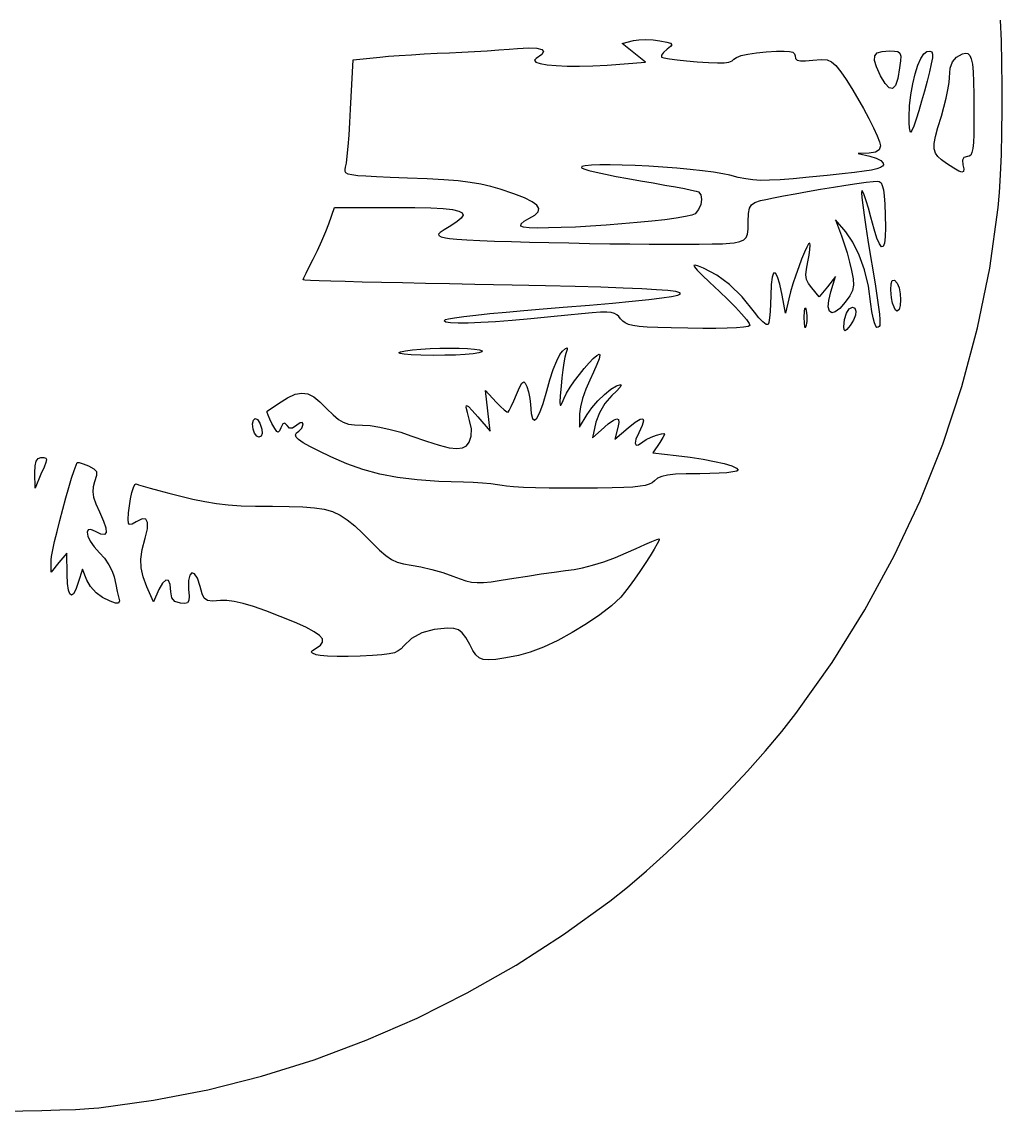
# Model space of a CAD drawing. Header units: millimetres. Extents: x -21.1 to 21.2, y -21.1 to 21.1.
# Drawn here: x 0.75 to 21.16, y -21.06 to 1.62 of the extents above; entities that cross this region are included whole.
import ezdxf

# ---------------------------------------------------------------- set-up
doc = ezdxf.new("R2010")
doc.units = ezdxf.units.MM
doc.layers.add('По умолчанию', color=7, linetype='Continuous', lineweight=30)

msp = doc.modelspace()

# ---------------------------------------------------------------- linework, layer by layer
at = {"layer": 'По умолчанию', "color": 18, "lineweight": 30, "true_color": 0x000000}
for points in [[(2.353, -20.993), (3.491, -20.837), (4.62, -20.617), (5.736, -20.335), (6.836, -19.992), (7.919, -19.587), (8.983, -19.124), (10.024, -18.602), (11.041, -18.022), (12.03, -17.386), (12.991, -16.693), (12.991, -16.693), (13.358, -16.401), (13.755, -16.06), (14.174, -15.681), (14.603, -15.274), (15.033, -14.849), (15.455, -14.414), (15.859, -13.981), (16.236, -13.559), (16.575, -13.156), (16.866, -12.785), (16.866, -12.785), (17.619, -11.719), (18.303, -10.623), (18.915, -9.5), (19.457, -8.35), (19.927, -7.174), (20.325, -5.974), (20.65, -4.751), (20.902, -3.507), (21.081, -2.244), (21.081, -2.244), (21.108, -1.934), (21.13, -1.562), (21.146, -1.139), (21.157, -0.682), (21.162, -0.202), (21.162, 0.285), (21.156, 0.766), (21.145, 1.228), (21.128, 1.655)], [(0.35, -21.064), (0.766, -21.059), (1.166, -21.05), (1.536, -21.039), (1.866, -21.026), (2.142, -21.011), (2.353, -20.993)]]:
    msp.add_lwpolyline(points, dxfattribs=at)
at = {"layer": 'По умолчанию', "color": 18, "lineweight": 30, "true_color": 0x000000, "extrusion": (0, 0, -1)}
for points in [[(-11.139, -2.633), (-11.146, -2.586), (-11.206, -2.527), (-11.306, -2.47), (-11.306, -2.47), (-11.43, -2.402), (-11.5, -2.335), (-11.515, -2.267), (-11.474, -2.197), (-11.374, -2.123), (-11.214, -2.044), (-10.994, -1.958), (-10.71, -1.864), (-10.71, -1.864), (-10.512, -1.807), (-10.308, -1.76), (-10.085, -1.722), (-9.832, -1.692), (-9.538, -1.667), (-9.19, -1.648), (-8.777, -1.631), (-8.777, -1.631), (-8.421, -1.618), (-8.134, -1.607), (-7.911, -1.595), (-7.742, -1.582), (-7.622, -1.567), (-7.543, -1.547), (-7.497, -1.523), (-7.478, -1.492), (-7.478, -1.453), (-7.49, -1.406), (-7.49, -1.406), (-7.506, -1.322), (-7.524, -1.175), (-7.542, -0.977), (-7.561, -0.741), (-7.578, -0.477), (-7.594, -0.197), (-7.594, -0.197), (-7.644, 0.833), (-7.644, 0.833), (-8.204, 0.889), (-8.204, 0.889), (-8.384, 0.905), (-8.607, 0.921), (-8.86, 0.938), (-9.128, 0.954), (-9.396, 0.969), (-9.652, 0.98), (-9.652, 0.98), (-9.907, 0.992), (-10.172, 1.006), (-10.435, 1.021), (-10.682, 1.037), (-10.898, 1.054), (-11.07, 1.069), (-11.07, 1.069), (-11.304, 1.083), (-11.475, 1.076), (-11.578, 1.049), (-11.613, 1.003), (-11.575, 0.94), (-11.461, 0.862), (-11.461, 0.862), (-11.421, 0.821), (-11.45, 0.785), (-11.541, 0.754), (-11.685, 0.729), (-11.875, 0.711), (-12.102, 0.701), (-12.36, 0.699), (-12.639, 0.706), (-12.933, 0.723), (-12.933, 0.723), (-13.734, 0.783), (-13.734, 0.783), (-13.492, 0.977), (-13.492, 0.977), (-13.25, 1.171), (-13.25, 1.171), (-13.484, 1.23), (-13.484, 1.23), (-13.599, 1.248), (-13.741, 1.254), (-13.892, 1.248), (-14.033, 1.229), (-14.033, 1.229), (-14.177, 1.2), (-14.258, 1.175), (-14.283, 1.146), (-14.257, 1.107), (-14.187, 1.052), (-14.187, 1.052), (-14.111, 0.986), (-14.069, 0.927), (-14.07, 0.888), (-14.07, 0.888), (-14.119, 0.871), (-14.231, 0.851), (-14.392, 0.83), (-14.59, 0.809), (-14.812, 0.789), (-14.812, 0.789), (-15.047, 0.774), (-15.232, 0.768), (-15.372, 0.771), (-15.473, 0.785), (-15.539, 0.809), (-15.577, 0.844), (-15.577, 0.844), (-15.628, 0.882), (-15.727, 0.918), (-15.868, 0.95), (-16.044, 0.976), (-16.246, 0.996), (-16.246, 0.996), (-16.465, 1.009), (-16.625, 1.013), (-16.735, 1.006), (-16.804, 0.988), (-16.839, 0.956), (-16.849, 0.911), (-16.849, 0.911), (-16.859, 0.86), (-16.895, 0.827), (-16.962, 0.812), (-17.068, 0.811), (-17.218, 0.824), (-17.218, 0.824), (-17.391, 0.839), (-17.514, 0.831), (-17.608, 0.792), (-17.696, 0.711), (-17.799, 0.581), (-17.799, 0.581), (-17.91, 0.423), (-18.029, 0.236), (-18.152, 0.031), (-18.272, -0.181), (-18.384, -0.389), (-18.481, -0.582), (-18.558, -0.749), (-18.609, -0.879), (-18.627, -0.961), (-18.627, -0.961), (-18.601, -1.04), (-18.524, -1.09), (-18.394, -1.111), (-18.394, -1.111), (-18.161, -1.121), (-18.161, -1.121), (-18.408, -1.174), (-18.408, -1.174), (-18.537, -1.214), (-18.637, -1.267), (-18.686, -1.322), (-18.686, -1.322), (-18.69, -1.356), (-18.672, -1.386), (-18.628, -1.413), (-18.553, -1.439), (-18.441, -1.464), (-18.287, -1.49), (-18.085, -1.516), (-17.832, -1.546), (-17.52, -1.578), (-17.145, -1.615), (-17.145, -1.615), (-16.81, -1.646), (-16.538, -1.667), (-16.318, -1.678), (-16.134, -1.679), (-15.973, -1.67), (-15.822, -1.649), (-15.667, -1.617), (-15.494, -1.573), (-15.494, -1.573), (-15.346, -1.54), (-15.152, -1.509), (-14.922, -1.479), (-14.664, -1.452), (-14.386, -1.427), (-14.098, -1.405), (-13.806, -1.387), (-13.521, -1.373), (-13.25, -1.362), (-13.002, -1.357), (-12.785, -1.357), (-12.609, -1.362), (-12.481, -1.374), (-12.409, -1.391), (-12.404, -1.416), (-12.404, -1.416), (-12.453, -1.44), (-12.557, -1.471), (-12.708, -1.509), (-12.899, -1.551), (-13.121, -1.596), (-13.368, -1.642), (-13.631, -1.688), (-13.631, -1.688), (-13.894, -1.733), (-14.139, -1.776), (-14.359, -1.816), (-14.546, -1.852), (-14.693, -1.882), (-14.793, -1.905), (-14.838, -1.919), (-14.838, -1.919), (-14.886, -1.981), (-14.901, -2.075), (-14.885, -2.184), (-14.841, -2.289), (-14.771, -2.373), (-14.771, -2.373), (-14.701, -2.403), (-14.565, -2.434), (-14.374, -2.466), (-14.137, -2.498), (-13.863, -2.529), (-13.562, -2.559), (-13.244, -2.587), (-12.917, -2.612), (-12.591, -2.634), (-12.276, -2.651), (-11.981, -2.664), (-11.716, -2.671), (-11.489, -2.673), (-11.311, -2.667), (-11.192, -2.654), (-11.139, -2.633)], [(-18.63, 0.501), (-18.546, 0.682), (-18.505, 0.817), (-18.509, 0.913), (-18.56, 0.974), (-18.661, 1.006), (-18.812, 1.016), (-18.812, 1.016), (-18.92, 1.014), (-18.991, 1.002), (-19.032, 0.97), (-19.048, 0.91), (-19.043, 0.812), (-19.025, 0.667), (-19.025, 0.667), (-18.986, 0.444), (-18.938, 0.299), (-18.88, 0.233), (-18.81, 0.245), (-18.727, 0.335), (-18.63, 0.501)], [(-19.223, -0.36), (-19.234, -0.128), (-19.26, 0.105), (-19.299, 0.329), (-19.348, 0.537), (-19.404, 0.717), (-19.465, 0.861), (-19.528, 0.959), (-19.591, 1.002), (-19.591, 1.002), (-19.656, 1.009), (-19.696, 0.994), (-19.712, 0.95), (-19.708, 0.871), (-19.686, 0.749), (-19.686, 0.749), (-19.649, 0.582), (-19.6, 0.389), (-19.544, 0.18), (-19.484, -0.03), (-19.424, -0.23), (-19.368, -0.407), (-19.319, -0.549), (-19.281, -0.643), (-19.258, -0.677), (-19.258, -0.677), (-19.243, -0.652), (-19.232, -0.584), (-19.225, -0.483), (-19.223, -0.36)], [(-20.004, -1.328), (-19.898, -1.253), (-19.82, -1.183), (-19.77, -1.11), (-19.747, -1.023), (-19.749, -0.912), (-19.775, -0.767), (-19.825, -0.58), (-19.897, -0.339), (-19.897, -0.339), (-19.95, -0.152), (-19.996, 0.035), (-20.033, 0.209), (-20.057, 0.357), (-20.067, 0.466), (-20.067, 0.466), (-20.081, 0.655), (-20.127, 0.792), (-20.209, 0.887), (-20.334, 0.953), (-20.334, 0.953), (-20.397, 0.969), (-20.448, 0.961), (-20.488, 0.924), (-20.519, 0.853), (-20.542, 0.741), (-20.558, 0.584), (-20.567, 0.375), (-20.573, 0.109), (-20.574, -0.219), (-20.574, -0.219), (-20.573, -0.5), (-20.569, -0.721), (-20.562, -0.891), (-20.55, -1.015), (-20.532, -1.099), (-20.508, -1.152), (-20.477, -1.178), (-20.437, -1.185), (-20.437, -1.185), (-20.364, -1.203), (-20.334, -1.258), (-20.345, -1.355), (-20.345, -1.355), (-20.362, -1.442), (-20.357, -1.493), (-20.324, -1.508), (-20.258, -1.486), (-20.152, -1.426), (-20.004, -1.328)], [(-14.617, -4.76), (-14.269, -4.753), (-13.989, -4.745), (-13.769, -4.735), (-13.6, -4.721), (-13.474, -4.703), (-13.381, -4.68), (-13.313, -4.649), (-13.261, -4.61), (-13.216, -4.561), (-13.216, -4.561), (-13.177, -4.514), (-13.136, -4.477), (-13.087, -4.45), (-13.02, -4.433), (-12.926, -4.425), (-12.798, -4.427), (-12.627, -4.438), (-12.403, -4.457), (-12.119, -4.485), (-11.765, -4.521), (-11.765, -4.521), (-11.344, -4.563), (-10.957, -4.597), (-10.609, -4.623), (-10.303, -4.64), (-10.044, -4.65), (-9.834, -4.652), (-9.677, -4.646), (-9.579, -4.631), (-9.541, -4.608), (-9.569, -4.576), (-9.569, -4.576), (-9.629, -4.56), (-9.759, -4.539), (-9.952, -4.514), (-10.199, -4.485), (-10.495, -4.454), (-10.832, -4.421), (-11.203, -4.388), (-11.601, -4.353), (-12.019, -4.32), (-12.019, -4.32), (-12.568, -4.276), (-13.048, -4.235), (-13.46, -4.197), (-13.802, -4.162), (-14.075, -4.129), (-14.276, -4.098), (-14.406, -4.07), (-14.465, -4.044), (-14.451, -4.02), (-14.363, -3.997), (-14.202, -3.976), (-13.966, -3.956), (-13.656, -3.938), (-13.269, -3.921), (-12.807, -3.904), (-12.267, -3.889), (-11.65, -3.874), (-10.955, -3.859), (-10.181, -3.845), (-10.181, -3.845), (-9.654, -3.835), (-9.151, -3.826), (-8.677, -3.816), (-8.237, -3.806), (-7.838, -3.797), (-7.484, -3.787), (-7.182, -3.779), (-6.938, -3.771), (-6.756, -3.764), (-6.643, -3.757), (-6.604, -3.752), (-6.604, -3.752), (-6.62, -3.709), (-6.665, -3.613), (-6.732, -3.48), (-6.813, -3.322), (-6.813, -3.322), (-6.904, -3.139), (-6.995, -2.939), (-7.078, -2.745), (-7.14, -2.582), (-7.14, -2.582), (-7.257, -2.244), (-7.257, -2.244), (-8.535, -2.244), (-8.535, -2.244), (-8.934, -2.246), (-9.261, -2.254), (-9.52, -2.267), (-9.714, -2.288), (-9.846, -2.318), (-9.918, -2.357), (-9.935, -2.406), (-9.898, -2.466), (-9.812, -2.539), (-9.679, -2.626), (-9.679, -2.626), (-9.545, -2.707), (-9.461, -2.764), (-9.424, -2.802), (-9.432, -2.829), (-9.481, -2.853), (-9.567, -2.878), (-9.567, -2.878), (-9.652, -2.892), (-9.804, -2.905), (-10.017, -2.918), (-10.282, -2.93), (-10.593, -2.942), (-10.942, -2.954), (-11.321, -2.965), (-11.723, -2.975), (-12.14, -2.983), (-12.565, -2.991), (-12.99, -2.998), (-13.407, -3.003), (-13.81, -3.007), (-14.19, -3.009), (-14.54, -3.009), (-14.853, -3.007), (-15.121, -3.004), (-15.336, -2.998), (-15.491, -2.99), (-15.579, -2.98), (-15.579, -2.98), (-15.699, -2.949), (-15.781, -2.916), (-15.833, -2.869), (-15.861, -2.798), (-15.873, -2.693), (-15.875, -2.542), (-15.875, -2.542), (-15.879, -2.372), (-15.897, -2.259), (-15.939, -2.187), (-16.013, -2.139), (-16.129, -2.101), (-16.129, -2.101), (-16.237, -2.075), (-16.4, -2.041), (-16.608, -2.002), (-16.848, -1.958), (-17.11, -1.912), (-17.381, -1.865), (-17.65, -1.821), (-17.905, -1.78), (-18.135, -1.745), (-18.328, -1.718), (-18.472, -1.7), (-18.557, -1.693), (-18.557, -1.693), (-18.603, -1.701), (-18.639, -1.73), (-18.666, -1.785), (-18.688, -1.873), (-18.704, -2.001), (-18.716, -2.175), (-18.726, -2.402), (-18.726, -2.402), (-18.732, -2.66), (-18.727, -2.855), (-18.711, -2.987), (-18.686, -3.055), (-18.651, -3.06), (-18.607, -3.002), (-18.554, -2.881), (-18.493, -2.696), (-18.425, -2.448), (-18.425, -2.448), (-18.375, -2.261), (-18.327, -2.103), (-18.286, -1.981), (-18.255, -1.906), (-18.236, -1.887), (-18.236, -1.887), (-18.233, -1.93), (-18.242, -2.035), (-18.26, -2.196), (-18.288, -2.403), (-18.323, -2.649), (-18.365, -2.925), (-18.413, -3.223), (-18.413, -3.223), (-18.472, -3.585), (-18.521, -3.884), (-18.558, -4.127), (-18.587, -4.319), (-18.605, -4.466), (-18.615, -4.575), (-18.617, -4.65), (-18.612, -4.699), (-18.599, -4.726), (-18.579, -4.739), (-18.554, -4.741), (-18.554, -4.741), (-18.529, -4.716), (-18.501, -4.647), (-18.474, -4.542), (-18.45, -4.408), (-18.43, -4.255), (-18.43, -4.255), (-18.375, -3.886), (-18.292, -3.544), (-18.185, -3.236), (-18.055, -2.969), (-17.905, -2.752), (-17.905, -2.752), (-17.693, -2.498), (-17.693, -2.498), (-17.819, -2.836), (-17.819, -2.836), (-17.874, -2.998), (-17.932, -3.187), (-17.985, -3.38), (-18.027, -3.554), (-18.027, -3.554), (-18.061, -3.73), (-18.069, -3.862), (-18.046, -3.972), (-17.989, -4.082), (-17.893, -4.217), (-17.893, -4.217), (-17.78, -4.346), (-17.685, -4.418), (-17.612, -4.436), (-17.563, -4.401), (-17.541, -4.315), (-17.55, -4.182), (-17.593, -4.003), (-17.593, -4.003), (-17.69, -3.683), (-17.69, -3.683), (-17.522, -3.895), (-17.522, -3.895), (-17.354, -4.106), (-17.354, -4.106), (-17.195, -3.917), (-17.195, -3.917), (-17.129, -3.828), (-17.09, -3.743), (-17.076, -3.649), (-17.084, -3.531), (-17.114, -3.377), (-17.114, -3.377), (-17.142, -3.238), (-17.159, -3.118), (-17.164, -3.031), (-17.156, -2.989), (-17.156, -2.989), (-17.132, -3.003), (-17.094, -3.07), (-17.043, -3.178), (-16.986, -3.318), (-16.924, -3.481), (-16.863, -3.655), (-16.805, -3.831), (-16.755, -3.999), (-16.717, -4.149), (-16.717, -4.149), (-16.649, -4.445), (-16.649, -4.445), (-16.581, -4.07), (-16.581, -4.07), (-16.533, -3.842), (-16.484, -3.69), (-16.439, -3.614), (-16.4, -3.615), (-16.369, -3.692), (-16.348, -3.846), (-16.341, -4.075), (-16.341, -4.075), (-16.338, -4.252), (-16.33, -4.412), (-16.319, -4.543), (-16.304, -4.637), (-16.287, -4.682), (-16.287, -4.682), (-16.248, -4.678), (-16.181, -4.627), (-16.096, -4.539), (-16.002, -4.421), (-16.002, -4.421), (-15.745, -4.104), (-15.487, -3.85), (-15.221, -3.653), (-14.944, -3.509), (-14.944, -3.509), (-14.84, -3.468), (-14.772, -3.446), (-14.742, -3.449), (-14.753, -3.481), (-14.808, -3.547), (-14.912, -3.651), (-15.066, -3.799), (-15.274, -3.994), (-15.274, -3.994), (-15.451, -4.163), (-15.607, -4.32), (-15.737, -4.46), (-15.835, -4.574), (-15.895, -4.657), (-15.909, -4.701), (-15.909, -4.701), (-15.871, -4.721), (-15.777, -4.737), (-15.63, -4.75), (-15.437, -4.759), (-15.2, -4.763), (-14.926, -4.764), (-14.617, -4.76)], [(-18.858, -4.128), (-18.841, -3.958), (-18.848, -3.835), (-18.874, -3.766), (-18.917, -3.759), (-18.975, -3.822), (-18.975, -3.822), (-19.015, -3.918), (-19.039, -4.04), (-19.047, -4.169), (-19.039, -4.286), (-19.015, -4.37), (-18.975, -4.403), (-18.975, -4.403), (-18.942, -4.381), (-18.91, -4.322), (-18.88, -4.234), (-18.858, -4.128)], [(-17.039, -4.53), (-17.043, -4.413), (-17.051, -4.347), (-17.063, -4.335), (-17.078, -4.382), (-17.078, -4.382), (-17.091, -4.499), (-17.091, -4.621), (-17.076, -4.721), (-17.076, -4.721), (-17.061, -4.752), (-17.049, -4.726), (-17.042, -4.65), (-17.039, -4.53)], [(-17.867, -4.727), (-17.881, -4.579), (-17.92, -4.448), (-17.977, -4.354), (-18.043, -4.318), (-18.043, -4.318), (-18.096, -4.341), (-18.116, -4.401), (-18.105, -4.489), (-18.064, -4.593), (-17.994, -4.704), (-17.994, -4.704), (-17.93, -4.785), (-17.892, -4.814), (-17.873, -4.795), (-17.867, -4.727)], [(-10.753, -8.036), (-10.656, -8.017), (-10.513, -7.999), (-10.339, -7.984), (-10.146, -7.972), (-9.948, -7.966), (-9.948, -7.966), (-9.434, -7.951), (-8.979, -7.919), (-8.571, -7.868), (-8.199, -7.797), (-7.851, -7.704), (-7.515, -7.585), (-7.181, -7.439), (-7.181, -7.439), (-6.936, -7.32), (-6.746, -7.223), (-6.606, -7.144), (-6.512, -7.079), (-6.461, -7.026), (-6.447, -6.981), (-6.468, -6.94), (-6.519, -6.9), (-6.519, -6.9), (-6.579, -6.837), (-6.604, -6.758), (-6.604, -6.758), (-6.587, -6.724), (-6.541, -6.731), (-6.471, -6.779), (-6.471, -6.779), (-6.383, -6.838), (-6.322, -6.839), (-6.271, -6.782), (-6.271, -6.782), (-6.226, -6.733), (-6.186, -6.748), (-6.144, -6.83), (-6.144, -6.83), (-6.114, -6.894), (-6.087, -6.92), (-6.055, -6.906), (-6.013, -6.848), (-5.956, -6.745), (-5.956, -6.745), (-5.909, -6.65), (-5.874, -6.569), (-5.856, -6.511), (-5.857, -6.484), (-5.857, -6.484), (-6.089, -6.323), (-6.28, -6.207), (-6.439, -6.135), (-6.577, -6.108), (-6.702, -6.125), (-6.825, -6.185), (-6.955, -6.289), (-7.102, -6.435), (-7.102, -6.435), (-7.232, -6.565), (-7.339, -6.658), (-7.44, -6.718), (-7.547, -6.754), (-7.676, -6.77), (-7.84, -6.775), (-7.84, -6.775), (-8.002, -6.787), (-8.199, -6.818), (-8.416, -6.865), (-8.637, -6.926), (-8.848, -6.997), (-8.848, -6.997), (-9.174, -7.113), (-9.437, -7.196), (-9.645, -7.246), (-9.804, -7.263), (-9.922, -7.249), (-10.007, -7.205), (-10.065, -7.131), (-10.065, -7.131), (-10.106, -7.007), (-10.108, -6.856), (-10.073, -6.679), (-10.073, -6.679), (-10.026, -6.512), (-10.003, -6.41), (-10.009, -6.371), (-10.049, -6.392), (-10.126, -6.471), (-10.246, -6.607), (-10.246, -6.607), (-10.502, -6.9), (-10.502, -6.9), (-10.453, -6.477), (-10.453, -6.477), (-10.403, -6.054), (-10.403, -6.054), (-10.625, -6.296), (-10.625, -6.296), (-10.713, -6.388), (-10.79, -6.459), (-10.846, -6.501), (-10.875, -6.508), (-10.875, -6.508), (-10.898, -6.469), (-10.938, -6.387), (-10.99, -6.272), (-11.049, -6.138), (-11.049, -6.138), (-11.114, -5.991), (-11.162, -5.906), (-11.198, -5.878), (-11.23, -5.9), (-11.263, -5.969), (-11.263, -5.969), (-11.3, -6.083), (-11.327, -6.22), (-11.341, -6.35), (-11.341, -6.35), (-11.355, -6.534), (-11.383, -6.641), (-11.423, -6.673), (-11.473, -6.63), (-11.533, -6.513), (-11.602, -6.323), (-11.677, -6.062), (-11.677, -6.062), (-11.744, -5.83), (-11.815, -5.617), (-11.886, -5.437), (-11.95, -5.305), (-12.003, -5.233), (-12.003, -5.233), (-12.072, -5.181), (-12.105, -5.17), (-12.105, -5.204), (-12.078, -5.285), (-12.078, -5.285), (-12.057, -5.362), (-12.034, -5.48), (-12.012, -5.627), (-11.991, -5.791), (-11.975, -5.962), (-11.975, -5.962), (-11.959, -6.165), (-11.952, -6.296), (-11.955, -6.36), (-11.97, -6.364), (-11.998, -6.313), (-12.041, -6.212), (-12.041, -6.212), (-12.092, -6.109), (-12.166, -5.988), (-12.257, -5.856), (-12.357, -5.723), (-12.46, -5.595), (-12.559, -5.481), (-12.648, -5.388), (-12.719, -5.325), (-12.767, -5.301), (-12.785, -5.322), (-12.785, -5.322), (-12.768, -5.394), (-12.722, -5.517), (-12.655, -5.672), (-12.573, -5.842), (-12.573, -5.842), (-12.491, -6.026), (-12.424, -6.219), (-12.378, -6.397), (-12.362, -6.538), (-12.362, -6.538), (-12.362, -6.816), (-12.362, -6.816), (-12.521, -6.554), (-12.521, -6.554), (-12.62, -6.415), (-12.745, -6.273), (-12.882, -6.14), (-13.016, -6.03), (-13.134, -5.955), (-13.221, -5.927), (-13.221, -5.927), (-13.229, -5.945), (-13.197, -5.995), (-13.131, -6.069), (-13.036, -6.16), (-13.036, -6.16), (-12.891, -6.323), (-12.774, -6.518), (-12.703, -6.718), (-12.703, -6.718), (-12.63, -7.044), (-12.63, -7.044), (-12.813, -6.879), (-12.813, -6.879), (-12.959, -6.752), (-13.066, -6.673), (-13.135, -6.642), (-13.17, -6.658), (-13.176, -6.72), (-13.155, -6.828), (-13.155, -6.828), (-13.095, -7.066), (-13.095, -7.066), (-13.374, -6.832), (-13.374, -6.832), (-13.519, -6.717), (-13.62, -6.655), (-13.677, -6.645), (-13.692, -6.689), (-13.663, -6.785), (-13.593, -6.935), (-13.593, -6.935), (-13.536, -7.066), (-13.518, -7.155), (-13.537, -7.197), (-13.591, -7.187), (-13.678, -7.122), (-13.678, -7.122), (-13.747, -7.075), (-13.85, -7.025), (-13.966, -6.983), (-13.966, -6.983), (-14.065, -6.955), (-14.118, -6.949), (-14.128, -6.972), (-14.098, -7.033), (-14.031, -7.137), (-14.031, -7.137), (-13.889, -7.354), (-13.889, -7.354), (-14.374, -7.407), (-14.374, -7.407), (-14.664, -7.443), (-14.933, -7.485), (-15.172, -7.531), (-15.374, -7.579), (-15.529, -7.627), (-15.628, -7.672), (-15.663, -7.713), (-15.663, -7.713), (-15.635, -7.733), (-15.554, -7.752), (-15.429, -7.767), (-15.267, -7.779), (-15.077, -7.787), (-14.865, -7.789), (-14.865, -7.789), (-14.579, -7.792), (-14.359, -7.801), (-14.195, -7.818), (-14.074, -7.846), (-13.986, -7.884), (-13.919, -7.937), (-13.919, -7.937), (-13.873, -7.975), (-13.812, -8.007), (-13.731, -8.032), (-13.62, -8.051), (-13.473, -8.066), (-13.282, -8.077), (-13.039, -8.084), (-12.737, -8.088), (-12.368, -8.091), (-12.368, -8.091), (-12.042, -8.091), (-11.731, -8.087), (-11.445, -8.081), (-11.194, -8.073), (-10.989, -8.062), (-10.838, -8.05), (-10.753, -8.036)], [(-8.636, -5.249), (-8.739, -5.226), (-8.882, -5.207), (-9.056, -5.192), (-9.251, -5.182), (-9.455, -5.175), (-9.66, -5.173), (-9.855, -5.175), (-10.03, -5.182), (-10.175, -5.192), (-10.28, -5.207), (-10.335, -5.226), (-10.329, -5.249), (-10.329, -5.249), (-10.264, -5.271), (-10.144, -5.29), (-9.978, -5.305), (-9.779, -5.317), (-9.554, -5.323), (-9.313, -5.324), (-9.313, -5.324), (-9.054, -5.32), (-8.852, -5.313), (-8.708, -5.301), (-8.623, -5.287), (-8.599, -5.27), (-8.636, -5.249)], [(-5.563, -6.858), (-5.551, -6.749), (-5.57, -6.673), (-5.609, -6.64), (-5.658, -6.659), (-5.706, -6.738), (-5.706, -6.738), (-5.745, -6.863), (-5.754, -6.953), (-5.733, -7.009), (-5.683, -7.027), (-5.683, -7.027), (-5.639, -7.004), (-5.596, -6.943), (-5.563, -6.858)], [(-1.019, -7.768), (-1.025, -7.623), (-1.046, -7.524), (-1.085, -7.468), (-1.143, -7.451), (-1.143, -7.451), (-1.208, -7.452), (-1.247, -7.463), (-1.26, -7.494), (-1.248, -7.554), (-1.21, -7.653), (-1.146, -7.801), (-1.146, -7.801), (-1.023, -8.086), (-1.023, -8.086), (-1.019, -7.768)], [(-2.43, -10.364), (-2.298, -10.268), (-2.18, -10.14), (-2.101, -10.007), (-2.101, -10.007), (-2.008, -9.779), (-2.008, -9.779), (-1.923, -10.054), (-1.923, -10.054), (-1.871, -10.2), (-1.822, -10.287), (-1.78, -10.318), (-1.744, -10.291), (-1.716, -10.21), (-1.698, -10.074), (-1.691, -9.885), (-1.691, -9.885), (-1.688, -9.44), (-1.688, -9.44), (-1.521, -9.64), (-1.521, -9.64), (-1.355, -9.84), (-1.355, -9.84), (-1.355, -9.592), (-1.355, -9.592), (-1.364, -9.51), (-1.39, -9.376), (-1.429, -9.199), (-1.48, -8.991), (-1.537, -8.764), (-1.6, -8.528), (-1.664, -8.294), (-1.727, -8.074), (-1.785, -7.879), (-1.836, -7.719), (-1.876, -7.607), (-1.903, -7.553), (-1.903, -7.553), (-1.943, -7.554), (-2.028, -7.58), (-2.137, -7.626), (-2.137, -7.626), (-2.247, -7.684), (-2.3, -7.745), (-2.302, -7.828), (-2.262, -7.955), (-2.262, -7.955), (-2.23, -8.062), (-2.223, -8.165), (-2.241, -8.278), (-2.289, -8.414), (-2.367, -8.585), (-2.367, -8.585), (-2.451, -8.776), (-2.496, -8.918), (-2.501, -9.011), (-2.467, -9.055), (-2.394, -9.049), (-2.282, -8.992), (-2.282, -8.992), (-2.185, -8.948), (-2.128, -8.956), (-2.108, -9.006), (-2.124, -9.089), (-2.173, -9.195), (-2.255, -9.314), (-2.367, -9.436), (-2.367, -9.436), (-2.468, -9.55), (-2.559, -9.683), (-2.629, -9.818), (-2.669, -9.939), (-2.669, -9.939), (-2.702, -10.092), (-2.735, -10.24), (-2.764, -10.351), (-2.764, -10.351), (-2.778, -10.437), (-2.758, -10.481), (-2.697, -10.483), (-2.589, -10.444), (-2.43, -10.364)], [(-10.075, -11.345), (-9.994, -11.197), (-9.92, -11.099), (-9.842, -11.041), (-9.744, -11.014), (-9.613, -11.007), (-9.613, -11.007), (-9.332, -11.032), (-9.078, -11.104), (-8.865, -11.219), (-8.704, -11.371), (-8.704, -11.371), (-8.65, -11.433), (-8.586, -11.48), (-8.505, -11.516), (-8.394, -11.542), (-8.246, -11.561), (-8.048, -11.575), (-7.793, -11.587), (-7.793, -11.587), (-7.543, -11.593), (-7.311, -11.593), (-7.113, -11.587), (-6.963, -11.576), (-6.878, -11.56), (-6.878, -11.56), (-6.8, -11.526), (-6.774, -11.499), (-6.8, -11.468), (-6.879, -11.42), (-6.879, -11.42), (-6.969, -11.358), (-7.012, -11.295), (-7.006, -11.23), (-6.948, -11.158), (-6.833, -11.078), (-6.66, -10.987), (-6.426, -10.882), (-6.126, -10.76), (-6.126, -10.76), (-5.826, -10.646), (-5.571, -10.557), (-5.354, -10.493), (-5.171, -10.451), (-5.015, -10.431), (-4.882, -10.431), (-4.882, -10.431), (-4.717, -10.44), (-4.612, -10.427), (-4.546, -10.381), (-4.502, -10.288), (-4.462, -10.135), (-4.462, -10.135), (-4.407, -9.967), (-4.346, -9.874), (-4.289, -9.852), (-4.243, -9.9), (-4.217, -10.015), (-4.22, -10.196), (-4.22, -10.196), (-4.229, -10.34), (-4.223, -10.43), (-4.196, -10.477), (-4.14, -10.492), (-4.05, -10.484), (-4.05, -10.484), (-3.934, -10.448), (-3.871, -10.372), (-3.852, -10.245), (-3.852, -10.245), (-3.838, -10.093), (-3.799, -10.011), (-3.743, -10.002), (-3.674, -10.065), (-3.6, -10.202), (-3.6, -10.202), (-3.491, -10.456), (-3.491, -10.456), (-3.354, -10.142), (-3.354, -10.142), (-3.275, -9.935), (-3.232, -9.751), (-3.226, -9.569), (-3.253, -9.37), (-3.316, -9.132), (-3.316, -9.132), (-3.362, -8.937), (-3.367, -8.806), (-3.329, -8.737), (-3.25, -8.731), (-3.129, -8.788), (-3.129, -8.788), (-3.044, -8.836), (-2.993, -8.846), (-2.97, -8.815), (-2.964, -8.743), (-2.964, -8.743), (-2.971, -8.602), (-2.988, -8.454), (-3.012, -8.309), (-3.041, -8.18), (-3.073, -8.077), (-3.104, -8.014), (-3.131, -8), (-3.131, -8), (-3.178, -8.018), (-3.277, -8.049), (-3.421, -8.09), (-3.6, -8.139), (-3.807, -8.194), (-4.031, -8.252), (-4.031, -8.252), (-4.306, -8.318), (-4.556, -8.37), (-4.798, -8.409), (-5.045, -8.436), (-5.312, -8.454), (-5.615, -8.463), (-5.969, -8.466), (-5.969, -8.466), (-6.314, -8.468), (-6.601, -8.477), (-6.84, -8.496), (-7.041, -8.528), (-7.215, -8.578), (-7.373, -8.65), (-7.524, -8.747), (-7.679, -8.873), (-7.848, -9.031), (-8.041, -9.227), (-8.041, -9.227), (-8.196, -9.379), (-8.326, -9.492), (-8.445, -9.573), (-8.564, -9.628), (-8.697, -9.665), (-8.856, -9.691), (-8.856, -9.691), (-9.053, -9.726), (-9.282, -9.78), (-9.515, -9.848), (-9.724, -9.921), (-9.724, -9.921), (-9.872, -9.978), (-9.996, -10.019), (-10.109, -10.045), (-10.226, -10.056), (-10.359, -10.053), (-10.522, -10.037), (-10.729, -10.007), (-10.994, -9.964), (-10.994, -9.964), (-11.274, -9.919), (-11.56, -9.876), (-11.833, -9.836), (-12.07, -9.804), (-12.25, -9.781), (-12.25, -9.781), (-12.421, -9.751), (-12.633, -9.695), (-12.868, -9.621), (-13.108, -9.533), (-13.334, -9.438), (-13.334, -9.438), (-13.539, -9.345), (-13.722, -9.265), (-13.869, -9.201), (-13.971, -9.159), (-14.016, -9.144), (-14.016, -9.144), (-14.016, -9.171), (-13.98, -9.247), (-13.916, -9.36), (-13.829, -9.5), (-13.727, -9.659), (-13.616, -9.824), (-13.503, -9.987), (-13.395, -10.136), (-13.297, -10.263), (-13.218, -10.356), (-13.218, -10.356), (-13.025, -10.539), (-12.783, -10.729), (-12.507, -10.917), (-12.21, -11.097), (-11.907, -11.261), (-11.61, -11.399), (-11.333, -11.505), (-11.091, -11.571), (-11.091, -11.571), (-10.825, -11.621), (-10.621, -11.654), (-10.468, -11.667), (-10.355, -11.658), (-10.27, -11.623), (-10.202, -11.561), (-10.141, -11.469), (-10.075, -11.345)]]:
    msp.add_lwpolyline(points, dxfattribs=at)

doc.saveas('drawing.dxf')
